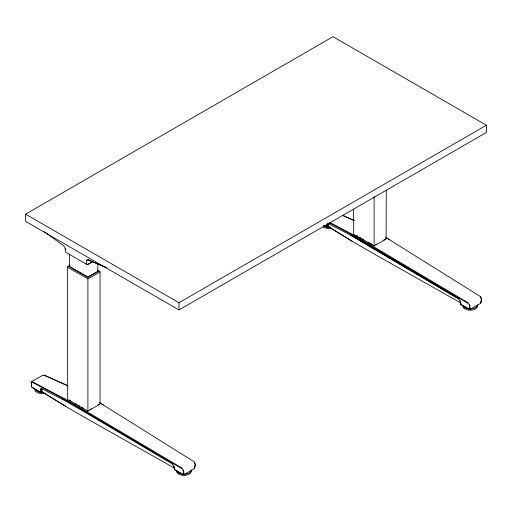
<?xml version="1.0" encoding="UTF-8"?>
<svg xmlns="http://www.w3.org/2000/svg" width="512" height="512" viewBox="0 0 512 512"><rect width="100%" height="100%" fill="white"/><g stroke="black" fill="none" stroke-linecap="round" stroke-linejoin="round"><path stroke-width="0.77" d="M172.397 464.102L173.933 466.458L174.438 469.626L183.379 474.618L183.456 471.091L182.15 468.819L63.859 399.04L32.026 382.144L31.187 382.349L31.667 387.027L40.595 392.358L41.011 388.966M323.878 225.357L326.816 227.11L327.085 224.051M183.917 474.618L183.565 469.843M470.138 309.37L469.786 304.595M40.32 392.192L40.333 389.325L40.864 388.602L41.581 388.576L64.16 400.275L88.992 414.63M326.541 226.944L326.547 224.794M174.394 468.07L90.202 420.538L66.144 406.65L42.17 391.725L41.466 391.891L41.421 388.979L41.914 388.512M460.614 302.822L376.422 255.29L352.365 241.402L328.39 226.477L327.686 226.643L327.936 223.43M194.611 468.134L195.245 464.288L194.253 461.83L99.597 402.682M480.832 302.886L481.466 299.04L480.474 296.582L385.818 237.434M42.714 375.302L31.264 381.914L31.674 386.72M87.699 260.698L89.094 260.051L87.699 260.698L87.853 260.051M63.859 399.04L64.038 398.502L32.595 381.818M327.802 223.328L350.381 235.027L458.618 298.854L460.154 301.21L460.659 304.378L469.6 309.37L469.677 305.843L468.371 303.571L350.08 233.792L350.259 233.254L329.997 222.502M385.69 238.816L383.629 240.122M97.882 264.198L97.779 271.328L87.904 276.826L69.696 266.515L69.658 265.958M97.21 269.971L99.968 271.526L99.904 272.09L87.904 278.816L67.526 267.238L67.584 266.611L70.125 265.184M100.058 271.782L100.058 404.102L87.904 411.13L67.347 399.238L67.347 266.925M386.259 190.24L386.106 239.168L374.106 245.894L353.728 234.317L353.549 209.293M64.557 399.443L64.864 398.97L88.192 412.435L182.112 468.141M350.778 234.195L351.085 233.722L374.413 247.187L468.333 302.893M43.13 375.45L44.128 375.162L68.058 385.818M25.6 214.176L333.011 36.691L486.4 125.248L486.4 132.461L178.989 309.946L25.6 221.389L25.6 214.176L178.989 302.733L486.4 125.248M98.624 271.322L88.378 277.235L87.43 277.254L68.826 266.509M328.883 225.914L326.816 227.11L324.154 225.51M375.61 244.749L376.941 243.974M90.074 409.6L91.411 408.826M98.093 404.973L99.43 404.198M44.134 231.654L63.29 245.536L64.749 247.232L65.907 252.307L66.624 252.762L87.245 264.672L92.051 262.01M87.891 264.358L92.806 261.709M327.085 226.95L327.686 226.643M40.864 392.198L41.466 391.891M480.672 296.992L481.408 299.322L480.826 303.2L469.869 309.498L460.87 304.506L460.653 304.064L461.261 303.763M194.451 462.24L195.187 464.57L194.605 468.448L183.648 474.746L174.65 469.754L174.432 469.312L175.04 469.011M31.264 381.914L31.827 381.638M327.494 226.259L352.013 241.126M41.274 391.507L65.792 406.374M328.73 223.437L329.306 223.546M88.525 260.077L105.754 267.283M106.97 267.846L87.917 259.757L86.701 259.91L86.483 260.614L86.835 264.39L87.245 264.672M342.694 215.392L354.278 220.57M342.534 215.366L354.003 220.506M44.128 375.162L67.782 385.754M62.797 398.995L64.192 399.718M329.318 222.771L350.08 233.792M350.259 233.254L351.085 233.722M64.038 398.502L64.864 398.97M386.042 237.555L389.606 239.667M99.821 402.803L103.386 404.915M356.198 235.264L357.574 236.058M359.629 237.242L360.998 238.035M362.368 238.829L363.744 239.616M368.538 242.387L372.653 244.762M350.419 235.072L458.81 298.918M69.312 400.109L70.682 400.896M75.482 403.667L76.851 404.461M78.227 405.248L79.597 406.042M81.651 407.232L83.027 408.019M375.654 249.152L377.709 250.362M379.757 251.578L381.126 252.384M389.331 257.235L390.701 258.048M392.07 258.854L394.118 260.07M402.323 264.922L403.693 265.728M405.747 266.938L407.11 267.75M408.48 268.557L410.534 269.773M89.434 414.4L90.803 415.206M92.851 416.422L94.221 417.229M99.008 420.058L100.378 420.87M101.741 421.677L103.795 422.893M105.85 424.102L107.213 424.909M115.424 429.76L116.787 430.573M118.157 431.379L120.211 432.595M128.416 437.446L129.779 438.253M131.834 439.469L133.203 440.275M88.576 414.368L172.589 464.166M31.942 387.162L40.595 392.358L41.971 391.558L41.978 389.139M65.363 248.397L65.773 250.406M460.096 300.845L460.653 304.064M173.875 466.093L174.432 469.312M328.198 223.891L328.198 226.317M374.106 196.474L374.106 245.894M178.989 302.733L178.989 309.946M87.904 278.816L87.904 411.13M69.555 254.016L69.555 266.227M45.683 393.222A7.424 4.288 0 0 1 38.163 392.947A7.424 4.288 0 0 1 34.925 389.018M43.501 392.422A7.418 4.282 0 0 1 35.155 389.299M330.464 227.078A7.418 4.282 0 0 1 323.296 225.971M330.464 228.288A7.424 4.288 0 0 1 323.29 227.181M477.344 304.813A7.424 4.288 0 0 1 470.816 310.189A7.424 4.288 0 0 1 462.778 305.536M477.338 305.818A7.418 4.282 0 0 1 470.573 308.992M468.25 308.851A7.418 4.282 0 0 1 463.008 305.818M191.123 470.061A7.424 4.288 0 0 1 183.955 475.456A7.424 4.288 0 0 1 176.781 470.061M191.117 471.066A7.418 4.282 0 0 1 184.352 474.24M182.029 474.099A7.418 4.282 0 0 1 176.787 471.066"/></g></svg>
